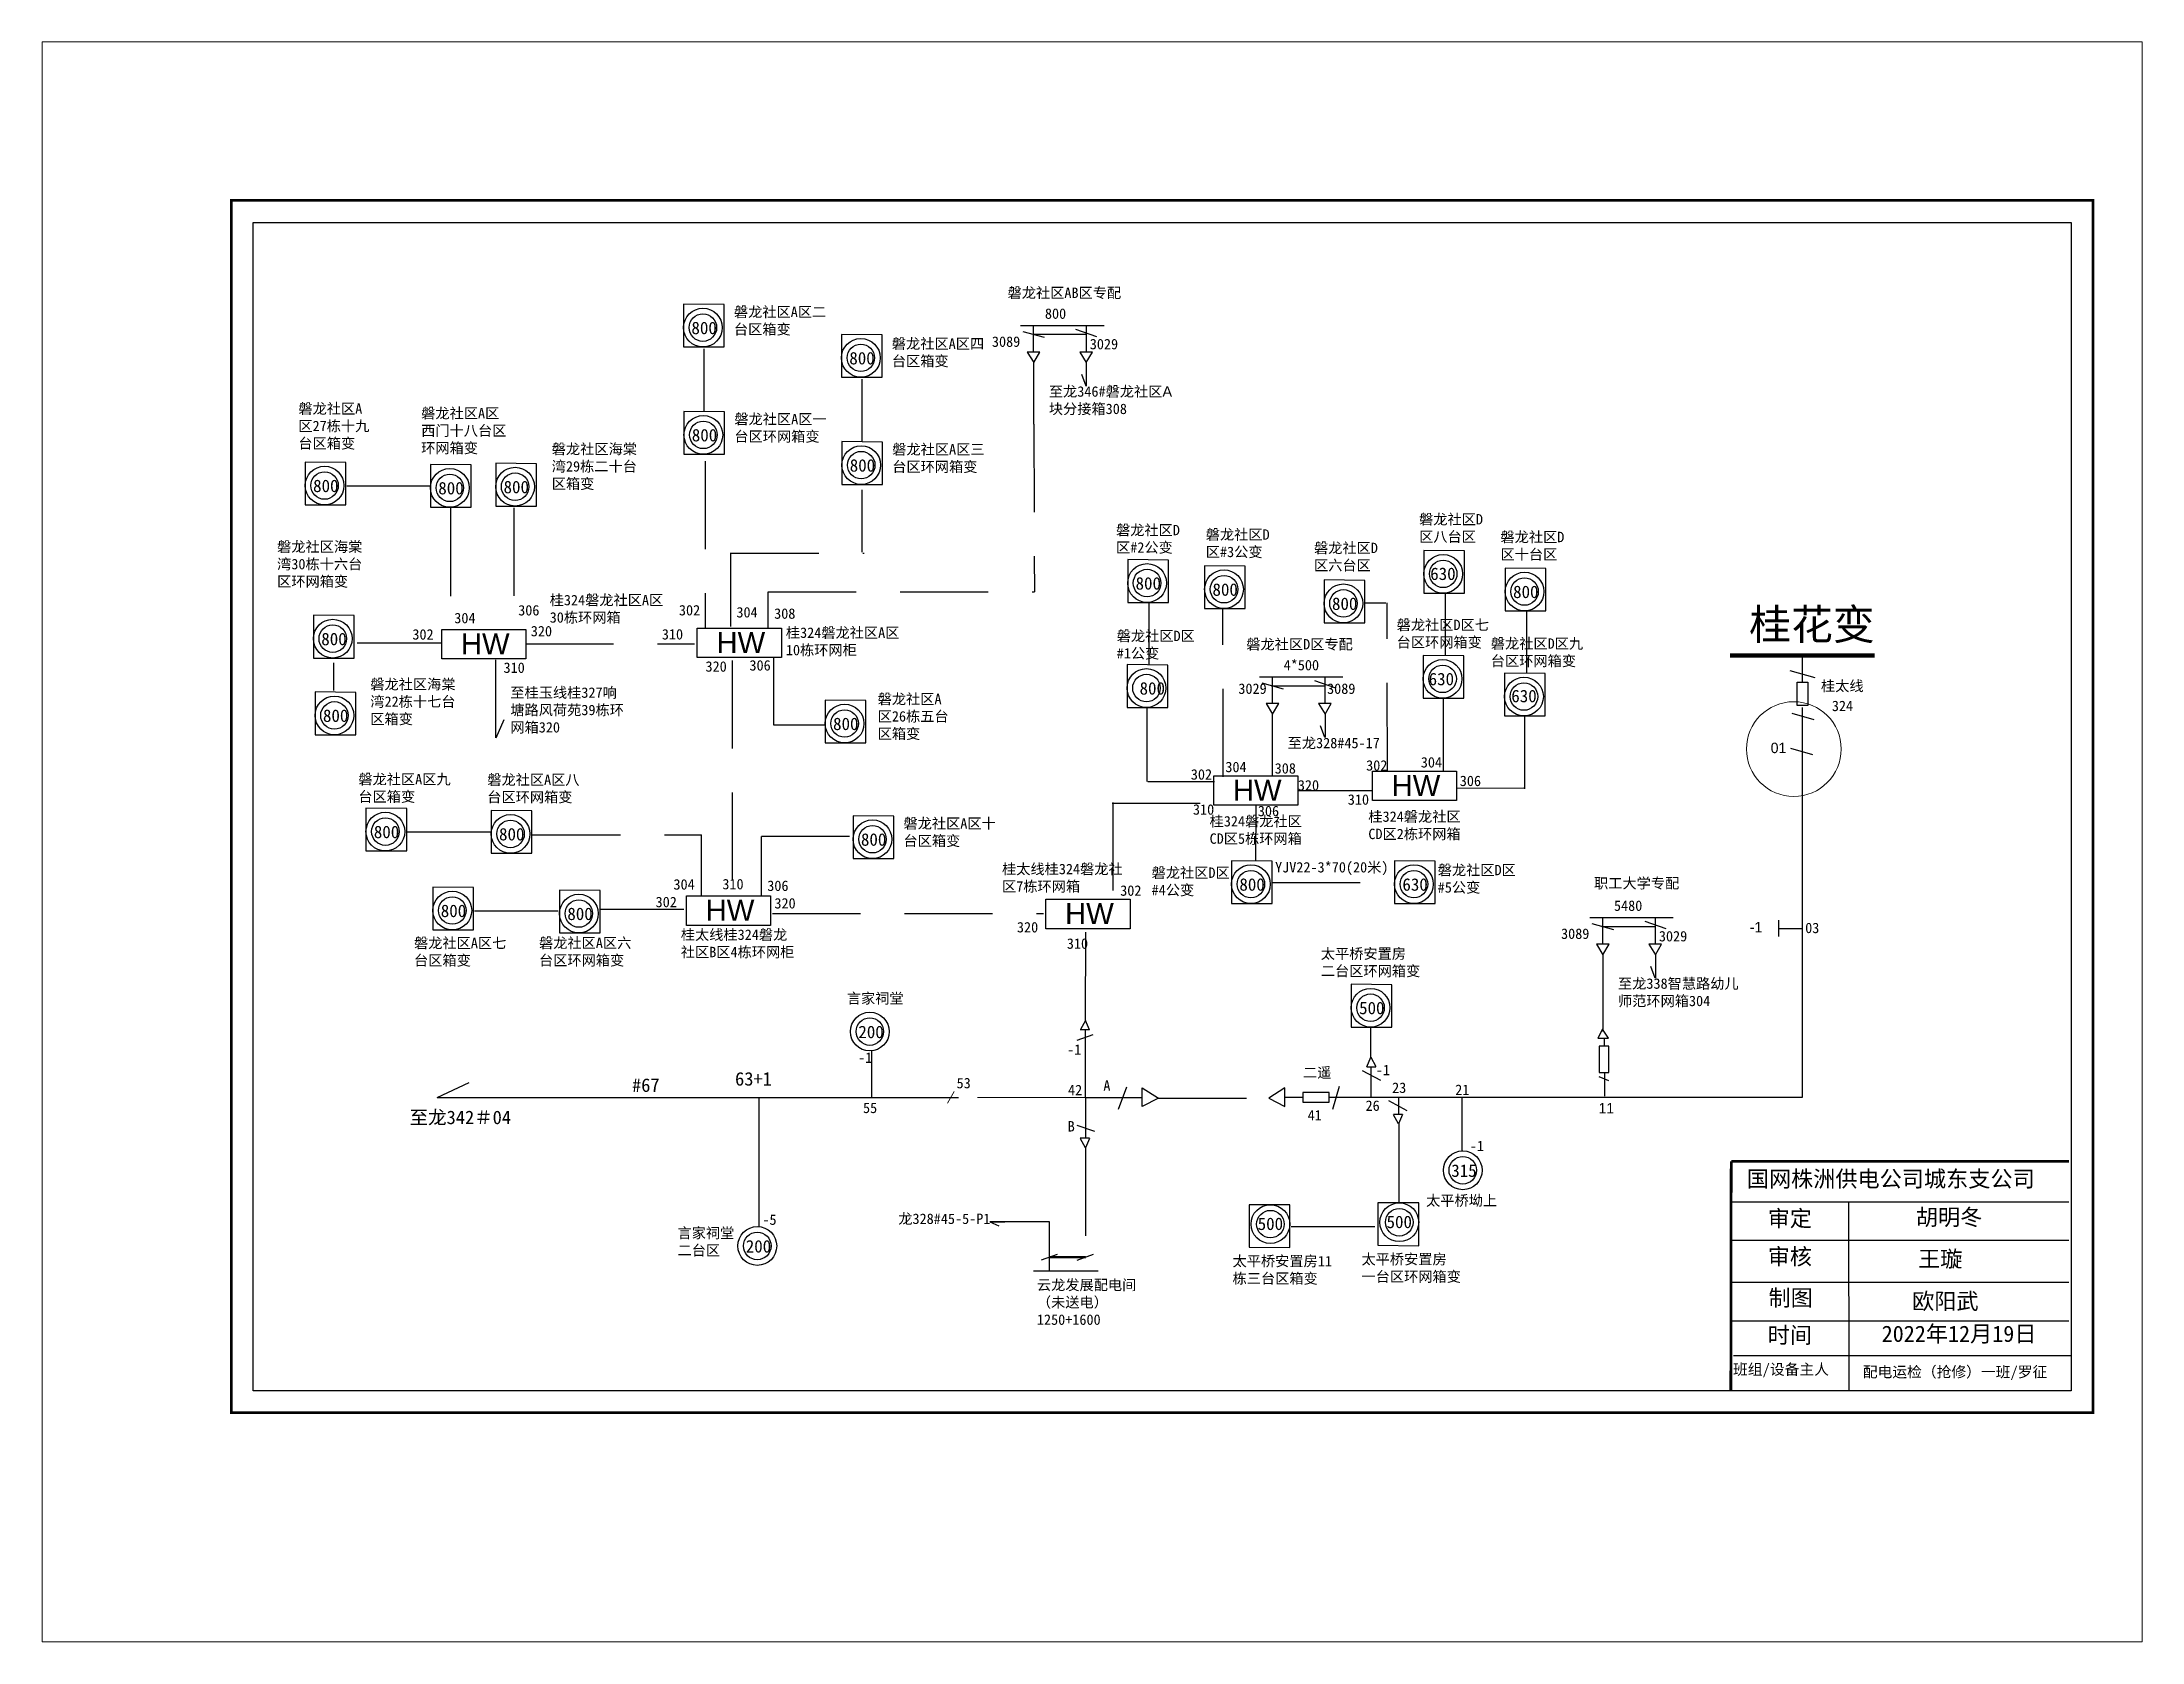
# Paper-space layout '布局1' of a CAD drawing. Extents: x 27 to 240, y 20 to 183.
# The model-space entities are those that its viewports show. They can reach past a viewport. Long polylines and large blocks are cut down to what shows.
import ezdxf

# ---------------------------------------------------------------- set-up
doc = ezdxf.new("R2010")
doc.units = 0
doc.header["$LTSCALE"] = 0.774411
doc.linetypes.add('DASHED2', pattern=[9.525, 6.35, -3.175])
doc.layers.get('0').update_dxf_attribs({"linetype": 'CONTINUOUS'})
doc.layers.add('0-RefEdit0', color=7, linetype='CONTINUOUS')
doc.styles.add('SimSun_txtstyle_1.92_0_0', font='simsun.ttc', dxfattribs={"height": 1.92375})
doc.styles.get("Standard").update_dxf_attribs({"font": '', "height": 2.5})
doc.styles.add('仿宋_txtstyle_2.00_0_0', font='simsun.ttc', dxfattribs={"height": 2})
doc.styles.add('仿宋_txtstyle_200.00_0_0200', font='simsun.ttc', dxfattribs={"height": 200})
doc.styles.add('仿宋_txtstyle_3.00_0_0', font='simsun.ttc', dxfattribs={"height": 3})
doc.styles.add('字体', font='simkai_0.ttf', dxfattribs={"height": 2.5})
doc.styles.add('楷体_GB2312_txtstyle_1.92_0_0', font='simkai_0.ttf', dxfattribs={"height": 1.92375})
doc.styles.get('Standard').set_extended_font_data('SimSun')

msp = doc.modelspace()

# ---------------------------------------------------------------- linework, layer by layer
at = {"color": 0, "linetype": 'Continuous'}
for p, q in [((124.14, 106.06), (123.23, 104.37)), ((124.89, 104.32), (124.14, 106.06)), ((124.89, 104.28), (123.21, 104.28)), ((176.16, 97.5), (176.91, 99.25)), ((176.16, 97.47), (177.84, 97.47)), ((176.91, 99.25), (177.82, 97.55)), ((4.39, 91.82), (100.7, 91.79)), ((182.76, 88.69), (181.08, 88.69)), ((182.01, 86.91), (181.1, 88.6)), ((182.75, 88.65), (182.01, 86.91)), ((124.89, 84.26), (123.21, 84.26)), ((124.14, 82.48), (123.23, 84.17)), ((124.89, 84.22), (124.14, 82.48))]:
    msp.add_line(p, q, dxfattribs=at)
at = {"linetype": 'Continuous'}
for p, q in [((84.69, 91.77), (84.69, 100.34)), ((243.51, 72.53), (305.88, 72.53)), ((265.16, 72.52), (265.2, 37.62)), ((243.51, 65.43), (305.88, 65.43)), ((243.51, 57.68), (305.88, 57.68)), ((243.51, 50.57), (305.88, 50.57)), ((243.92, 44.16), (306.29, 44.16))]:
    msp.add_line(p, q, dxfattribs=at)
at = {"linetype": 'Continuous', "const_width": 0.5}
msp.add_lwpolyline([(-33.64, 257.54), (310.34, 257.54), (310.34, 33.57), (-33.64, 33.57)], close=True, dxfattribs=at)
at = {"linetype": 'Continuous'}
msp.add_lwpolyline([(-29.59, 253.49), (306.29, 253.49), (306.29, 37.62), (-29.59, 37.62)], close=True, dxfattribs=at)
at = {"color": 0, "lineweight": -2}
for points in [[(52.43, 178.54), (67.98, 178.54), (67.98, 173.08), (52.43, 173.08)], [(5.22, 178.29), (20.77, 178.29), (20.77, 172.84), (5.22, 172.84)], [(177.18, 152.11), (192.73, 152.11), (192.73, 146.66), (177.18, 146.66)], [(147.85, 151.25), (163.4, 151.25), (163.4, 145.8), (147.85, 145.8)], [(50.43, 129.05), (65.98, 129.05), (65.98, 123.6), (50.43, 123.6)], [(116.85, 128.44), (132.4, 128.44), (132.4, 122.99), (116.85, 122.99)]]:
    msp.add_lwpolyline(points, close=True, dxfattribs=at)
at = {"linetype": 'Continuous'}
for points, const_width in [([(270, 173.47), (243.27, 173.45)], 0.81), ([(243.47, 80.03), (243.4, 37.62)], 0.5), ([(243.51, 80.03), (305.88, 80.03)], 0.5)]:
    msp.add_lwpolyline(points, dxfattribs=dict(at, const_width=const_width))
for centre, radius in [((53.48, 234.05), 3.58), ((53.48, 234.05), 2.54), ((82.66, 228.46), 3.58), ((82.66, 228.46), 2.54), ((53.56, 214.23), 3.58), ((53.56, 214.23), 2.54), ((82.73, 208.65), 3.58), ((82.73, 208.65), 2.54), ((-16.42, 204.87), 3.58), ((-16.42, 204.87), 2.54), ((6.72, 204.44), 3.58), ((6.72, 204.44), 2.54), ((18.78, 204.66), 3.58), ((18.78, 204.66), 2.54), ((135.54, 186.86), 3.58), ((190.26, 188.55), 3.58), ((190.26, 188.55), 2.54), ((135.54, 186.86), 2.54), ((149.76, 185.71), 3.58), ((149.76, 185.71), 2.54), ((171.83, 183.1), 3.58), ((205.29, 185.28), 3.58), ((205.29, 185.28), 2.54), ((171.83, 183.1), 2.54), ((-14.91, 176.58), 3.58), ((-14.91, 176.58), 2.54), ((135.43, 167.46), 3.58), ((190.15, 169.15), 3.58), ((190.15, 169.15), 2.54), ((135.43, 167.46), 2.54), ((205.18, 165.88), 3.58), ((205.18, 165.88), 2.54), ((-14.6, 162.4), 3.58), ((-14.6, 162.4), 2.54), ((79.66, 160.9), 3.58), ((79.66, 160.9), 2.54), ((-5.19, 140.93), 3.58), ((17.94, 140.5), 3.58), ((-5.19, 140.93), 2.54), ((17.94, 140.5), 2.54), ((84.81, 139.52), 3.58), ((84.81, 139.52), 2.54), ((154.73, 131.22), 3.58), ((154.73, 131.22), 2.54), ((184.85, 131.22), 3.58), ((184.85, 131.22), 2.54), ((7.18, 126.35), 3.58), ((7.18, 126.35), 2.54), ((30.56, 125.79), 3.58), ((30.56, 125.79), 2.54), ((84.32, 103.98), 3.58), ((84.32, 103.98), 2.54), ((193.88, 78.35), 3.58), ((193.88, 78.35), 2.54), ((158.33, 68.41), 3.58), ((158.33, 68.41), 2.54), ((182.15, 68.75), 3.58), ((182.15, 68.75), 2.54), ((63.53, 64.37), 3.58), ((63.53, 64.37), 2.54)]:
    msp.add_circle(centre, radius, dxfattribs=at)
at = {"color": 0, "linetype": 'Continuous'}
for radius in [3.58, 2.54]:
    msp.add_circle((176.84, 108.39), radius, dxfattribs=at)
at = {"layer": '0-RefEdit0', "color": 7, "linetype": 'Continuous'}
for p, q in [((112.19, 234.43), (127.59, 234.43)), ((112.61, 233.36), (116.55, 232.26)), ((114.43, 232.81), (124.19, 232.81)), ((114.58, 229.51), (114.58, 234.43)), ((122.35, 233.77), (126.23, 232.41)), ((124.29, 234.43), (124.29, 229.51)), ((115.75, 229.51), (113.41, 229.51)), ((113.41, 229.51), (114.61, 227.58)), ((114.61, 227.58), (115.75, 229.51)), ((125.46, 229.51), (123.12, 229.51)), ((123.12, 229.51), (124.32, 227.58)), ((124.32, 227.58), (125.46, 229.51)), ((124.29, 223.26), (123.48, 225.39)), ((175.63, 183.17), (179.65, 183.17)), ((256.63, 168.52), (256.63, 173.46)), ((156.3, 169.5), (171.71, 169.5)), ((156.72, 168.42), (160.67, 167.32)), ((158.55, 167.87), (168.31, 167.87)), ((158.7, 164.57), (158.7, 169.5)), ((166.47, 168.83), (170.35, 167.47)), ((168.41, 169.5), (168.41, 164.57)), ((254.33, 170.69), (258.95, 169.38)), ((159.87, 164.57), (157.53, 164.57)), ((157.53, 164.57), (158.73, 162.64)), ((158.73, 162.64), (159.87, 164.57)), ((169.58, 164.57), (167.24, 164.57)), ((167.24, 164.57), (168.44, 162.64)), ((168.44, 162.64), (169.58, 164.57)), ((256.63, 91.86), (256.63, 163.88)), ((15.28, 158.26), (16.73, 161.64)), ((168.41, 158.32), (167.6, 160.45)), ((254.66, 162.79), (258.76, 161.62)), ((254.4, 156.37), (258.5, 155.19)), ((217.33, 125.04), (232.74, 125.04)), ((219.73, 120.12), (219.73, 125.04)), ((227.5, 124.38), (231.38, 123.02)), ((229.44, 125.04), (229.44, 120.12)), ((252.2, 124.56), (252.2, 121.55)), ((217.75, 123.96), (221.7, 122.87)), ((219.58, 123.41), (229.34, 123.41)), ((220.9, 120.12), (218.56, 120.12)), ((218.56, 120.12), (219.76, 118.19)), ((219.76, 118.19), (220.9, 120.12)), ((230.61, 120.12), (228.27, 120.12)), ((228.27, 120.12), (229.47, 118.19)), ((229.47, 118.19), (230.61, 120.12)), ((229.44, 113.87), (228.63, 116)), ((122.6, 102.42), (125.57, 103.45)), ((124.14, 100.45), (124.14, 104.28)), ((219.72, 104.43), (218.83, 102.74)), ((218.83, 102.74), (220.81, 102.74)), ((220.81, 102.74), (219.72, 104.43)), ((124.14, 91.82), (124.14, 100.45)), ((4.39, 91.82), (10.28, 94.6)), ((131.74, 93.69), (130.19, 89.57)), ((134.65, 90.12), (134.65, 93.6)), ((134.65, 93.6), (137.64, 91.69)), ((161.01, 93.6), (158.02, 91.69)), ((161.01, 90.12), (161.01, 93.6)), ((171.02, 93.81), (169.82, 89.59)), ((63.81, 91.8), (63.81, 67.97)), ((124.14, 91.82), (124.14, 84.43)), ((124.14, 91.82), (134.65, 91.82)), ((137.64, 91.69), (134.65, 90.12)), ((158.02, 91.69), (161.01, 90.12)), ((183.61, 89.35), (180.24, 91.16)), ((182, 91.91), (182, 88.63)), ((193.73, 91.86), (193.73, 81.98)), ((122.59, 86.67), (125.85, 85.6)), ((106.51, 68.82), (109.28, 68.82)), ((106.51, 68.82), (108.15, 68.07)), ((116.03, 61.8), (119.01, 62.87)), ((117.52, 62.44), (124.14, 62.4)), ((117.52, 62.44), (124.14, 62.4)), ((117.52, 62.24), (124.14, 62.2)), ((122.65, 61.77), (125.63, 62.84)), ((126.53, 59.73), (114.54, 59.73))]:
    msp.add_line(p, q, dxfattribs=at)
at = {"layer": '0-RefEdit0', "color": 7, "linetype": 'DASHED2'}
for p, q in [((53.65, 230.12), (53.65, 218.6)), ((114.61, 216.19), (114.61, 227.58)), ((124.32, 227.56), (124.32, 223.26)), ((82.83, 224.53), (82.83, 213.01)), ((114.61, 216.19), (114.72, 185.25)), ((53.74, 210.65), (53.74, 210.65)), ((53.87, 209.4), (53.87, 178.57)), ((-12.31, 204.81), (3.13, 204.81)), ((82.83, 204.09), (82.83, 192.57)), ((6.82, 200.7), (6.82, 178.24)), ((18.55, 200.77), (18.55, 178.3)), ((58.66, 178.83), (58.66, 192.46)), ((58.66, 192.36), (83.25, 192.36)), ((65.53, 178.54), (65.53, 185.25)), ((65.53, 185.25), (114.72, 185.25)), ((135.72, 183.28), (135.72, 183.28)), ((135.89, 183.31), (135.89, 171.79)), ((179.94, 152.15), (179.92, 183.17)), ((190.44, 184.97), (190.44, 184.97)), ((190.61, 185), (190.61, 173.48)), ((149.59, 151.03), (149.56, 182.05)), ((205.48, 181.7), (205.48, 181.7)), ((205.64, 181.73), (205.64, 170.21)), ((-10.39, 175.8), (5.06, 175.8)), ((20.69, 175.63), (51.94, 175.63)), ((-14.78, 172.1), (-14.78, 167.01)), ((15.16, 172.65), (15.16, 158.26)), ((58.89, 172.56), (58.89, 129.1)), ((66.53, 173.13), (66.53, 160.68)), ((135.59, 150.21), (135.59, 163.83)), ((190.31, 152.1), (190.31, 165.52)), ((66.53, 160.68), (76.1, 160.68)), ((158.73, 151.25), (158.73, 162.64)), ((168.44, 162.62), (168.44, 158.32)), ((205.34, 148.84), (205.34, 162.26)), ((135.66, 150.21), (147.98, 150.21)), ((163.4, 148.52), (177.11, 148.54)), ((192.69, 148.97), (205.18, 148.99)), ((129.12, 146.17), (147.74, 146.17)), ((129.22, 146.33), (129.22, 128.55)), ((155.62, 145.8), (155.6, 135.5)), ((-1.09, 140.87), (14.36, 140.87)), ((21.99, 140.31), (53.25, 140.31)), ((53.21, 129.08), (53.25, 140.31)), ((64.3, 140.11), (81.21, 140.11)), ((64.3, 129.04), (64.3, 140.05)), ((158.67, 131.55), (181.26, 131.54)), ((11.28, 126.29), (26.73, 126.29)), ((34.52, 126.59), (49.97, 126.59)), ((66.32, 125.81), (116.41, 125.8)), ((124.14, 106.06), (124.24, 122.99)), ((219.77, 118.2), (219.77, 104)), ((229.47, 118.17), (229.47, 113.87)), ((137.64, 91.69), (158.15, 91.69)), ((182.08, 87.09), (182.08, 72.44)), ((124.14, 82.48), (124.14, 59.73)), ((117.52, 68.82), (106.51, 68.82)), ((117.52, 59.73), (117.52, 68.82)), ((162.16, 67.95), (177.6, 67.95))]:
    msp.add_line(p, q, dxfattribs=at)
at = {"layer": '0-RefEdit0', "color": 0, "linetype": 'Continuous'}
for p, q in [((256.63, 122.94), (252.24, 122.94)), ((220.05, 101.31), (220.05, 102.85)), ((176.92, 91.89), (176.92, 97.52)), ((175.31, 96.81), (178.68, 95)), ((220.86, 94.91), (219.1, 95.6)), ((220.12, 92.04), (220.12, 96.43)), ((161.05, 91.86), (164.3, 91.86)), ((169.17, 91.86), (256.63, 91.86))]:
    msp.add_line(p, q, dxfattribs=at)
at = {"layer": '0-RefEdit0', "color": 0, "linetype": 'DASHED2'}
msp.add_line((176.91, 99.25), (176.91, 104.67), dxfattribs=at)
at = {"layer": '0-RefEdit0', "color": 7, "linetype": 'Continuous', "lineweight": 0, "ltscale": 0.729704}
for p, q in [((99.89, 92.89), (98.65, 90.77)), ((104.2, 91.82), (124.14, 91.82))]:
    msp.add_line(p, q, dxfattribs=at)
at = {"layer": '0-RefEdit0', "color": 7, "linetype": 'Continuous'}
for points in [[(49.9, 230.47), (57.42, 230.47), (57.42, 238.3), (49.9, 238.39)], [(79.08, 224.88), (86.6, 224.88), (86.6, 232.71), (79.08, 232.8)], [(49.98, 210.65), (57.5, 210.65), (57.5, 218.48), (49.98, 218.57)], [(79.15, 205.07), (86.68, 205.07), (86.68, 212.9), (79.15, 212.99)], [(-20, 201.29), (-12.47, 201.29), (-12.47, 209.12), (-20, 209.21)], [(3.14, 200.86), (10.66, 200.86), (10.66, 208.69), (3.14, 208.78)], [(15.2, 201.08), (22.72, 201.08), (22.72, 208.91), (15.2, 209)], [(131.96, 183.28), (139.48, 183.28), (139.48, 191.11), (131.96, 191.2)], [(186.68, 184.97), (194.2, 184.97), (194.2, 192.8), (186.68, 192.89)], [(146.18, 182.13), (153.7, 182.13), (153.7, 189.96), (146.18, 190.05)], [(168.25, 179.52), (175.77, 179.52), (175.77, 187.35), (168.25, 187.44)], [(201.71, 181.7), (209.24, 181.7), (209.24, 189.53), (201.71, 189.62)], [(-18.49, 173), (-10.96, 173), (-10.96, 180.83), (-18.49, 180.92)], [(131.85, 163.88), (139.37, 163.88), (139.37, 171.71), (131.85, 171.8)], [(186.57, 165.57), (194.09, 165.57), (194.09, 173.4), (186.57, 173.49)], [(201.6, 162.3), (209.12, 162.3), (209.12, 170.13), (201.6, 170.22)], [(255.64, 168.52), (257.63, 168.52), (257.63, 164.25), (255.64, 164.25)], [(-18.18, 158.83), (-10.66, 158.83), (-10.66, 166.65), (-18.18, 166.75)], [(76.08, 157.32), (83.6, 157.32), (83.6, 165.15), (76.08, 165.24)], [(-8.77, 137.35), (-1.25, 137.35), (-1.25, 145.18), (-8.77, 145.27)], [(14.36, 136.92), (21.88, 136.92), (21.88, 144.75), (14.36, 144.84)], [(81.23, 135.94), (88.75, 135.94), (88.75, 143.77), (81.23, 143.87)], [(151.15, 127.64), (158.67, 127.64), (158.67, 135.46), (151.15, 135.56)], [(181.27, 127.64), (188.79, 127.64), (188.79, 135.46), (181.27, 135.56)], [(3.6, 122.77), (11.12, 122.77), (11.12, 130.6), (3.6, 130.69)], [(26.98, 122.22), (34.5, 122.22), (34.5, 130.04), (26.98, 130.14)], [(161.91, 71.99), (154.39, 71.99), (154.39, 64.16), (161.91, 64.07)], [(185.73, 72.33), (178.21, 72.33), (178.21, 64.5), (185.73, 64.41)]]:
    msp.add_lwpolyline(points, close=True, dxfattribs=at)
at = {"layer": '0-RefEdit0', "color": 0, "linetype": 'Continuous'}
for points in [[(173.26, 104.81), (180.79, 104.81), (180.79, 112.64), (173.26, 112.73)], [(220.86, 96.43), (220.86, 101.31), (219.1, 101.31), (219.1, 96.43)], [(169.18, 92.73), (164.31, 92.73), (164.31, 90.96), (169.18, 90.96)]]:
    msp.add_lwpolyline(points, close=True, dxfattribs=at)
at = {"layer": '0-RefEdit0', "color": 12, "linetype": 'Continuous', "lineweight": 0, "ltscale": 0.719571, "true_color": 0xc00000}
msp.add_circle((255.04, 156.18), 8.75, dxfattribs=at)

# ---------------------------------------------------------------- texts
at = {"color": 0, "linetype": 'Continuous'}
for s, p in [('#67', (40.38, 92.84)), ('63+1', (59.42, 94))]:
    msp.add_text(s, height=2.5, dxfattribs=at).set_placement(p)
at = {"linetype": 'Continuous'}
msp.add_text('至龙342＃04', height=2.5, dxfattribs=at).set_placement((-0.7, 86.88))
at = {"color": 0, "linetype": 'Continuous', "attachment_point": 1, "style": '字体'}
for s, insert, char_height, width in [('{\\fSimSun|b0|i0|c134|p2;磐龙社区}AB{\\fSimSun|b0|i0|c134|p2;区专配}', (109.77, 241.45), 1.9238, 32.069), ('磐龙社区A区二台区箱变', (59.21, 237.92), 1.9238, 17.1707), ('磐龙社区A区四台区箱变', (88.39, 232.05), 1.9238, 17.1707), ('{\\fSimSun|b0|i0|c134|p2;至龙346#磐龙社区\\fArial|b0|i0|c0|p32;A\\fSimSun|b0|i0|c134|p2;块分接箱308}', (117.4, 223.21), 1.9238, 23.3931), ('{\\fSimSun|b0|i0|c134|p2;磐龙社区A区27栋十九台区箱变}', (-21.26, 220.05), 1.9238, 13.76), ('{\\fSimSun|b0|i0|c134|p2;磐龙社区A区西门十八台区环网箱变}', (1.43, 219.19), 1.9238, 15.7636), ('磐龙社区A区一台区环网箱变', (59.29, 218.11), 1.9238, 17.1707), ('{\\fSimSun|b0|i0|c134|p2;磐龙社区海棠湾29栋二十台区箱变}', (25.55, 212.59), 1.9238, 15.7636), ('磐龙社区A区三台区环网箱变', (88.46, 212.52), 1.9238, 17.1707), ('磐龙社区D区#2公变', (129.81, 197.6), 1.924, 13.0027), ('磐龙社区D区八台区', (185.81, 199.6), 1.924, 11.9037), ('{\\fSimSun|b0|i0|c134|p2;磐龙社区海棠湾30栋十六台区环网箱变}', (-25.19, 194.53), 1.9238, 15.7636), ('磐龙社区D区#3公变', (146.39, 196.78), 1.924, 11.9037), ('磐龙社区D区六台区', (166.39, 194.31), 1.924, 11.9037), ('磐龙社区D区十台区', (200.84, 196.33), 1.924, 11.9037), ('{\\fSimSun|b0|i0|c134|p2;桂324磐龙社区A区30栋环网箱}', (25.17, 184.67), 1.9238, 22.136), ('{\\fSimSun|b0|i0|c134|p2;桂}324{\\fSimSun|b0|i0|c134|p2;磐龙社区}A{\\fSimSun|b0|i0|c134|p2;区}10{\\fSimSun|b0|i0|c134|p2;栋环网柜}', (68.81, 178.65), 1.92375, 23.1535), ('磐龙社区D区七台区环网箱变', (181.66, 180.09), 1.9238, 17.5299), ('磐龙社区D区#1公变', (129.94, 178.05), 1.924, 16.1869), ('磐龙社区D区专配', (153.88, 176.51), 1.924, 20.1126), ('磐龙社区D区九台区环网箱变', (199.06, 176.64), 1.9238, 17.5299), ('{\\fSimSun|b0|i0|c134|p2;磐龙社区海棠湾22栋十七台区箱变}', (-7.97, 169.12), 1.9238, 15.7636), ('{\\fSimSun|b0|i0|c134|p2;至桂玉线桂327响塘路风荷苑39栋环网箱320}', (17.9, 167.58), 1.9238, 22.136), ('桂太线', (260.06, 168.81), 1.924, 11.0714), ('{\\fSimSun|b0|i0|c134|p2;磐龙社区A区26栋五台区箱变}', (85.77, 166.4), 1.9238, 13.76), ('至龙328#45-17', (161.52, 158.27), 1.9238, 23.3931), ('磐龙社区A区九台区箱变', (-10.18, 151.57), 1.9238, 17.1707), ('磐龙社区A区八台区环网箱变', (13.64, 151.48), 1.9238, 18.0043), ('磐龙社区A区十台区箱变', (90.54, 143.4), 1.9238, 17.1707), ('{\\fSimSun|b0|i0|c134|p2;桂}324{\\fSimSun|b0|i0|c134|p2;磐龙社区}CD{\\fSimSun|b0|i0|c134|p2;区}5{\\fSimSun|b0|i0|c134|p2;栋环网箱}', (147.1, 143.81), 1.92375, 19.4023), ('{\\fSimSun|b0|i0|c134|p2;桂}324{\\fSimSun|b0|i0|c134|p2;磐龙社区}CD{\\fSimSun|b0|i0|c134|p2;区}2{\\fSimSun|b0|i0|c134|p2;栋环网箱}', (176.43, 144.67), 1.92375, 19.4023), ('{\\fSimSun|b0|i0|c134|p2;桂太线桂}324{\\fSimSun|b0|i0|c134|p2;磐龙社区7栋环网箱}', (108.75, 134.98), 1.9238, 23.3799), ('磐龙社区D区#4公变', (136.38, 134.3), 1.924, 16.1869), ('磐龙社区D区#5公变', (189.25, 134.79), 1.924, 16.1869), ('{\\fSimSun|b0|i0|c134|p2;职工大学专配}', (218.13, 132.36), 1.9238, 32.069), ('磐龙社区A区七台区箱变', (0.11, 121.31), 1.9238, 17.1707), ('磐龙社区A区六台区环网箱变', (23.2, 121.33), 1.9238, 17.1707), ('{\\fSimSun|b0|i0|c134|p2;桂太线桂324磐龙社区B区4栋环网柜}', (49.4, 122.85), 1.9238, 22.136), ('{\\fSimSun|b0|i0|c134|p2;太平桥安置房}\\P{\\fSimSun|b0|i0|c134|p2;二台区环网箱变}', (167.65, 119.35), 1.9238, 19.4023), ('{\\fSimSun|b0|i0|c134|p2;至龙338智慧路幼儿师范环网箱304}', (222.55, 113.82), 1.9238, 23.3931), ('言家祠堂', (80.07, 111.09), 1.924, 11.0714), ('-1', (120.78, 101.63), 1.924, 3.3337), ('-1', (82.16, 100.13), 1.924, 3.3337), ('-1', (177.81, 97.85), 1.924, 3.3337), ('26', (175.91, 91.26), 1.924, 3.3337), ('-1', (195.17, 83.82), 1.924, 3.3337), ('太平桥坳上', (187.1, 73.73), 1.924, 16.1869), ('-5', (64.47, 70.2), 1.924, 3.3337), ('龙328#45-5-P1', (89.58, 70.36), 1.9238, 16.9255), ('{\\fSimSun|b0|i0|c134|p2;言家祠堂二台区}', (48.79, 67.74), 1.9238, 11.0714), ('太平桥安置房\\P一台区环网箱变', (175.16, 62.89), 1.924, 19.4023), ('云龙发展配电间（未送电）\\P1250+1600', (115.19, 58.14), 1.9238, 18.7279)]:
    msp.add_mtext(s, dxfattribs=dict(at, insert=insert, char_height=char_height, width=width))
at = {"linetype": 'Continuous', "attachment_point": 1}
for s, insert, char_height, width, style in [('800', (116.67, 237.6), 1.924, 3.3337, '字体'), ('3089', (106.88, 232.42), 1.924, 3.3337, '字体'), ('3029', (124.96, 231.97), 1.924, 5.1422, '字体'), ('306', (19.35, 182.79), 1.924, 3.3337, '字体'), ('302', (49.05, 182.8), 1.924, 3.3337, '字体'), ('304', (59.67, 182.42), 1.924, 3.3337, '字体'), ('桂花变', (246.79, 182.06), 5.67, 30.634, '字体'), ('304', (7.54, 181.35), 1.924, 3.3337, '字体'), ('320', (21.68, 178.94), 1.924, 3.3337, '字体'), ('308', (66.64, 182.18), 1.924, 3.3337, '字体'), ('302', (-0.2, 178.33), 1.924, 3.3337, '字体'), ('310', (45.89, 178.35), 1.924, 3.3337, '字体'), ('310', (16.64, 172.18), 1.924, 3.3337, '字体'), ('320', (53.96, 172.4), 1.924, 3.3337, '字体'), ('306', (62.08, 172.61), 1.924, 3.3337, '字体'), ('4*500', (160.78, 172.66), 1.924, 3.3337, '字体'), ('3029', (152.41, 168.3), 1.924, 5.1422, '字体'), ('3089', (168.8, 168.3), 1.924, 3.3337, '字体'), ('302', (143.63, 152.46), 1.924, 3.3337, '字体'), ('304', (150.01, 153.84), 1.924, 3.3337, '字体'), ('308', (159.12, 153.58), 1.924, 3.3337, '字体'), ('302', (176.02, 154.12), 1.924, 3.3337, '字体'), ('304', (186.12, 154.7), 1.924, 3.3337, '字体'), ('320', (163.4, 150.45), 1.924, 3.3337, '字体'), ('310', (172.63, 147.82), 1.924, 3.3337, '字体'), ('306', (193.32, 151.27), 1.924, 3.3337, '字体'), ('310', (144.02, 145.98), 1.924, 3.3337, '字体'), ('306', (156.01, 145.7), 1.924, 3.3337, '字体'), ('304', (48.04, 132.14), 1.924, 3.3337, '字体'), ('310', (57.07, 132.19), 1.924, 3.3337, '字体'), ('YJV22-3*70(20米)', (159.2, 135.31), 1.9238, 23.2738, '字体'), ('302', (44.74, 128.89), 1.924, 3.3337, '字体'), ('306', (65.37, 131.89), 1.924, 3.3337, '字体'), ('320', (66.69, 128.65), 1.924, 3.3337, '字体'), ('302', (130.58, 131), 1.924, 3.3337, '字体'), ('5480', (221.81, 128.21), 1.924, 3.3337, '字体'), ('320', (111.5, 124.23), 1.924, 3.3337, '字体'), ('{\\f\uffbfﾬￌﾣﾤ_GB2312|b0|i0|c134|p49;-1}', (246.91, 124.24), 1.9238, 3.3337, '字体'), ('310', (120.72, 121.21), 1.924, 3.3337, '字体'), ('3089', (212.03, 123.03), 1.924, 3.3337, '字体'), ('3029', (230.11, 122.57), 1.924, 5.1422, '字体'), ('{\\fSimSun|b0|i0|c134|p2;二遥}', (164.35, 97.37), 1.9238, 5.6098, '字体'), ('53', (100.35, 95.43), 1.924, 3.3337, '楷体_GB2312_txtstyle_1.92_0_0'), ('{\\fSimSun|b0|i0|c134|p2;42}', (120.94, 94.15), 1.9238, 3.3337, '字体'), ('{\\fSimSun|b0|i0|c134|p2;A}', (127.47, 94.98), 1.9238, 3.3337, '字体'), ('23', (180.82, 94.57), 1.924, 3.3337, '字体'), ('21', (192.48, 94.19), 1.924, 3.3337, '字体'), ('55', (83.06, 90.85), 1.924, 3.3337, '字体'), ('41', (165.21, 89.49), 1.924, 3.3337, '字体'), ('{\\f\uffbfﾬￌﾣﾤ_GB2312|b0|i0|c134|p49;11}', (218.98, 90.8), 1.9238, 3.3337, '字体'), ('{\\fSimSun|b0|i0|c134|p2;B}', (120.88, 87.44), 1.9238, 3.3337, '字体'), ('{\\fSimSun|b0|i0|c134|p2;国网株洲供电公司城东支公司}', (246.35, 78.28), 3, 82.0179, '字体'), ('审定', (250.21, 70.97), 3, 23.4615, '字体'), ('胡明冬', (277.59, 71.2), 3, 23.4615, '仿宋_txtstyle_3.00_0_0'), ('审核', (250.21, 63.91), 3, 23.4615, '字体'), ('{\\fSimSun|b0|i0|c134|p2;王璇}^I', (278, 63.49), 3, 33.0539, '字体'), ('制图', (250.37, 56.29), 3, 23.4615, '字体'), ('欧阳武', (276.91, 55.68), 3, 23.4615, '仿宋_txtstyle_3.00_0_0'), ('时间', (250.21, 49.4), 3, 23.4615, '字体'), ('2022年12月19日', (271.27, 49.65), 3, 30.0609, '仿宋_txtstyle_3.00_0_0')]:
    msp.add_mtext(s, dxfattribs=dict(at, insert=insert, char_height=char_height, width=width, style=style))
at = {"char_height": 2.3, "width": 4.8377, "attachment_point": 1}
for s, insert in [('800', (51.36, 235.14)), ('800', (80.53, 229.55)), ('800', (51.43, 215.33)), ('800', (80.61, 209.74)), ('800', (-18.54, 205.96)), ('800', (16.65, 205.75)), ('800', (4.59, 205.54)), ('800', (133.42, 187.95)), ('800', (147.63, 186.8)), ('630', (187.86, 189.72)), ('800', (203.17, 186.38)), ('800', (169.71, 184.19)), ('800', (-17.03, 177.67)), ('800', (134.16, 168.55)), ('630', (187.57, 170.27)), ('630', (202.84, 167.13)), ('800', (-16.72, 163.5)), ('800', (77.53, 161.99)), ('800', (-7.32, 142.02)), ('800', (15.81, 141.6)), ('800', (82.68, 140.62)), ('800', (152.6, 132.31)), ('630', (182.72, 132.31)), ('800', (5.05, 127.44)), ('800', (28.43, 126.89)), ('200', (82.2, 105.07)), ('315', (191.75, 79.44)), ('500', (179.79, 69.97)), ('500', (155.98, 69.62)), ('200', (61.4, 65.46))]:
    msp.add_mtext(s, dxfattribs=dict(at, insert=insert))
at = {"color": 0, "lineweight": -2, "char_height": 3.8714, "width": 44.3485, "attachment_point": 1}
for insert in [(8.76, 177.57), (55.98, 177.81), (180.72, 151.39), (151.39, 150.52), (53.98, 128.33), (120.39, 127.72)]:
    msp.add_mtext('{\\fArial|b0|i0|c0|p32;HW}', dxfattribs=dict(at, insert=insert))
at = {"color": 0, "linetype": 'Continuous', "width": 4.3518, "attachment_point": 1}
for s, insert, char_height in [('324', (262.07, 165.12), 1.924), ('{\\fKaiTi_GB2312|b0|i0|c134|p49;03}', (257.14, 124.1), 1.9238)]:
    msp.add_mtext(s, dxfattribs=dict(at, insert=insert, char_height=char_height))
at = {"color": 7, "linetype": 'Continuous', "char_height": 1.9238, "attachment_point": 1}
for s, insert, width, style in [('{\\f\uffbfﾬￌﾣﾤ_GB2312|b0|i0|c134|p49;01}', (250.77, 157.36), 4.3518, 'SimSun_txtstyle_1.92_0_0'), ('太平桥安置房11栋三台区箱变', (151.34, 62.54), 19.4023, '楷体_GB2312_txtstyle_1.92_0_0')]:
    msp.add_mtext(s, dxfattribs=dict(at, insert=insert, width=width, style=style))
at = {"color": 0, "insert": (174.72, 109.49), "char_height": 2.3, "width": 4.8377, "attachment_point": 1}
msp.add_mtext('500', dxfattribs=at)
at = {"layer": '0-RefEdit0', "color": 7, "linetype": 'Continuous', "lineweight": 0, "ltscale": 0.952031, "char_height": 2, "attachment_point": 1}
for s, insert, style in [('班组/设备主人', (243.8, 42.58), '仿宋_txtstyle_2.00_0_0'), ('配电运检（抢修）一班/罗征', (267.78, 42.11), '仿宋_txtstyle_200.00_0_0200')]:
    msp.add_mtext(s, dxfattribs=dict(at, insert=insert, style=style))

psp = doc.layouts.new('布局1')

# ---------------------------------------------------------------- viewports
at = {"layer": '0', "color": 7, "linetype": 'Continuous'}
psp.add_viewport(center=(133.35, 101.6), size=(213.36, 162.56), view_center_point=(125.37, 139.01), view_height=295.6201, dxfattribs=at)

doc.saveas('drawing.dxf')
